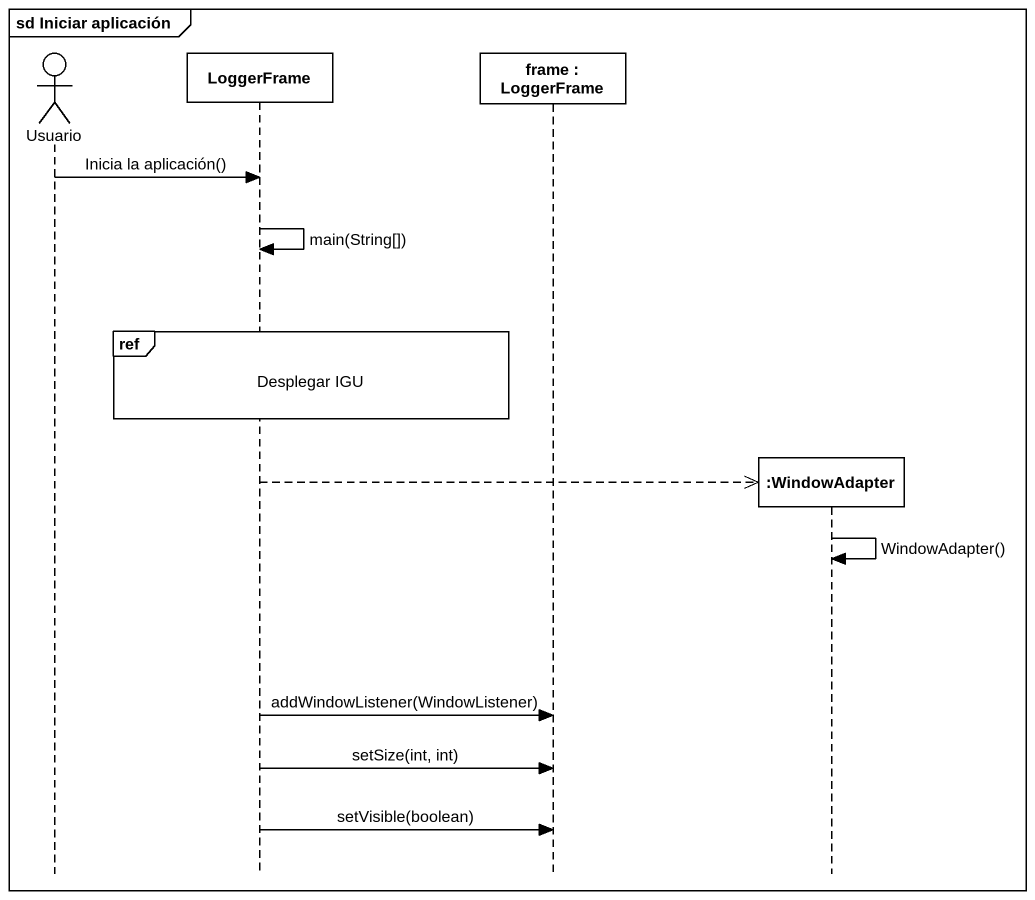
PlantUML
@startuml
mainframe sd Iniciar aplicación
hide footbox
actor Usuario
participant LoggerFrame
participant "frame : LoggerFrame" as frame_
participant ":WindowAdapter" as WindowAdapter

Usuario -> LoggerFrame : Inicia la aplicación()
LoggerFrame -> LoggerFrame : main(String[])
ref over LoggerFrame : Desplegar IGU
LoggerFrame -->> WindowAdapter **
WindowAdapter -> WindowAdapter : WindowAdapter()
LoggerFrame -> frame_ : addWindowListener(WindowListener)
LoggerFrame -> frame_ : setSize(int, int)
LoggerFrame -> frame_ : setVisible(boolean)
@enduml
